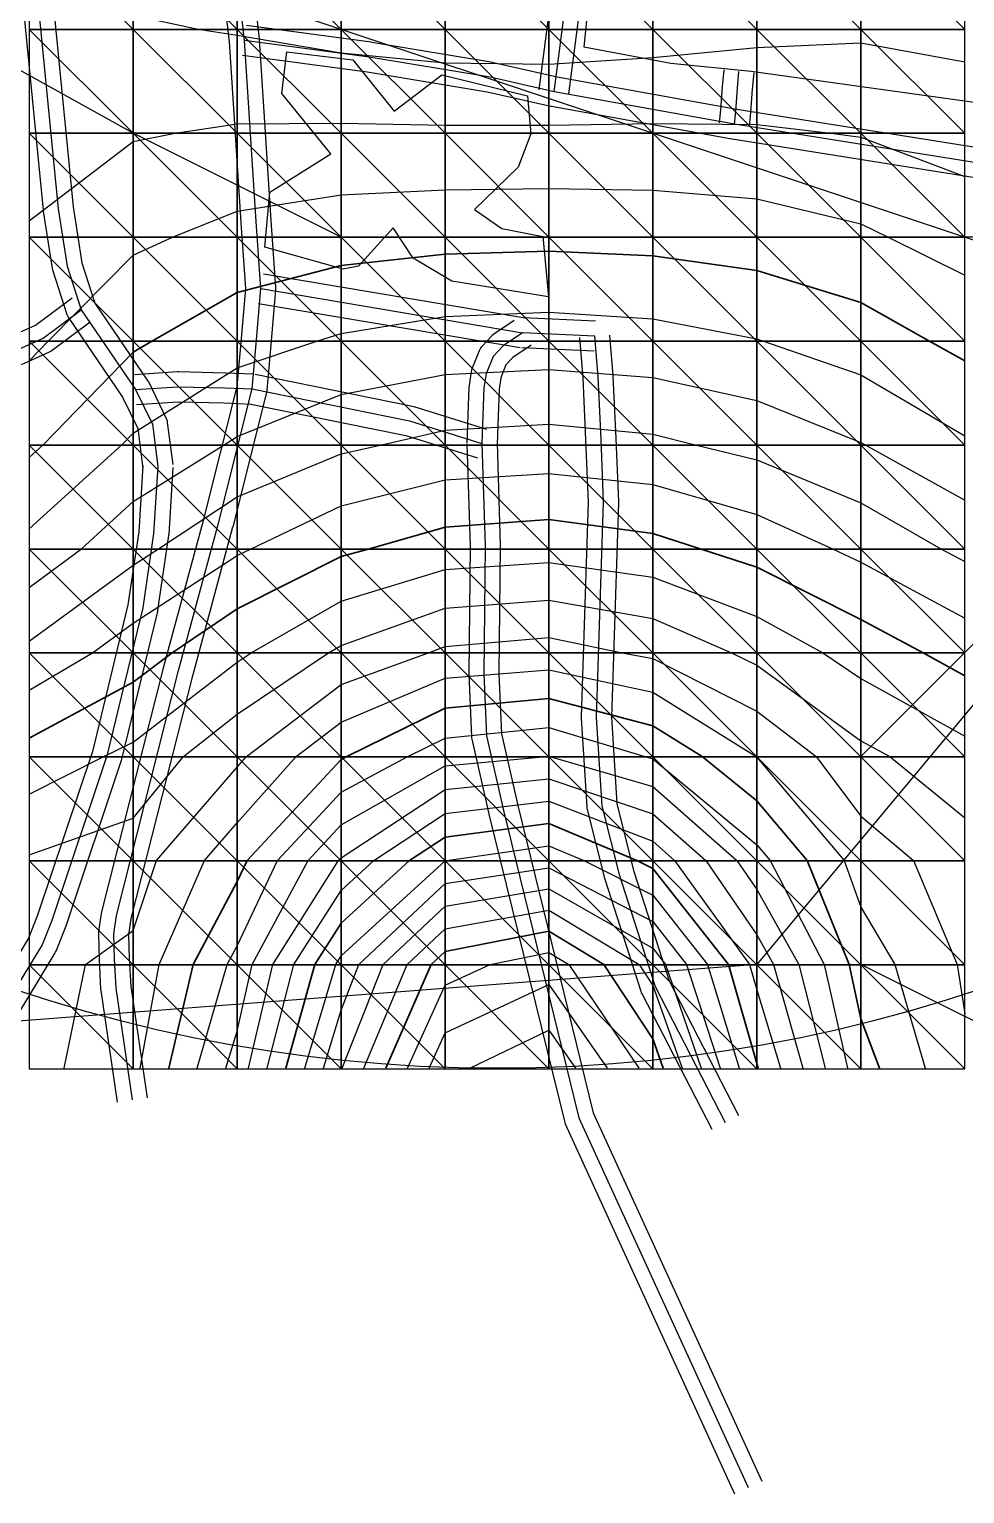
# Model space of a CAD drawing. Header units: metres. Extents: x -410 to 370, y -385 to 717.
# Drawn here: x -93.1 to 93.1, y -384.7 to -93.1 of the extents above; entities that cross this region are included whole.
import ezdxf

# ---------------------------------------------------------------- set-up
doc = ezdxf.new("R2010")
doc.units = ezdxf.units.M
for name, color, linetype in [('TOPO_AOI', 6, 'Continuous'), ('TOPO_BLDG', 1, 'Continuous'), ('TOPO_CONT_MAJR', 7, 'Continuous'), ('TOPO_CONT_MINR', 249, 'Continuous'), ('TOPO_ELEV', 9, 'Continuous'), ('TOPO_HYDR_BASN', 140, 'Continuous'), ('TOPO_ROAD', 3, 'Continuous'), ('TOPO_TIN_SURF', 252, 'Continuous')]:
    doc.layers.add(name, color=color, linetype=linetype)

msp = doc.modelspace()

# ---------------------------------------------------------------- linework, layer by layer
at = {"layer": 'TOPO_AOI', "color": 6}
msp.add_circle((0, 0), 300, dxfattribs=at)
at = {"layer": 'TOPO_BLDG', "color": 1}
for points, elevation in [([(24.02, -31.17), (17.31, -96.63), (34.59, -99.87), (50.57, -101.45), (139.9, -113.88), (143.97, -90.17), (145.51, -81.21), (77.59, -74.01), (81.45, -40.53), (74.36, -40.09), (24.02, -31.17)], 865.12), ([(-33.08, -117.93), (-42.8, -105.86), (-41.82, -97.62), (-28.71, -99.21), (-20.49, -109.43), (-11, -102.18), (6.06, -106.35), (6.71, -113.93), (4.22, -120.53), (-4.45, -129.02), (0.94, -132.78), (9.14, -134.36), (10.24, -146.37), (-8.99, -143.23), (-16.67, -138.67), (-20.64, -132.65), (-27.6, -140.26), (-30.62, -140.89), (-46.22, -136.51), (-45.19, -125.53), (-33.08, -117.93)], 866.67)]:
    msp.add_lwpolyline(points, close=True, dxfattribs=dict(at, elevation=elevation))
at = {"layer": 'TOPO_CONT_MAJR', "color": 7, "lineweight": 30}
for points, elevation in [([(-31.03, -140.12), (-10.34, -137.86)], 870), ([(-10.34, -137.86), (10.34, -137.31)], 870), ([(10.34, -137.31), (31.03, -138.21)], 870), ([(31.03, -138.21), (51.72, -141.12)], 870), ([(-51.72, -145.53), (-31.03, -140.12)], 870), ([(51.72, -141.12), (72.41, -147.49)], 870), ([(-72.41, -157.4), (-68.6, -155.17), (-51.72, -145.53)], 870), ([(72.41, -147.49), (85.94, -155.17), (93.1, -159.12)], 870), ([(-90.34, -175.86), (-72.41, -157.4)], 870), ([(-93.1, -178.37), (-90.34, -175.86)], 870), ([(-31.03, -198.09), (-25.35, -196.55), (-10.34, -192.22)], 875), ([(-10.34, -192.22), (10.34, -190.75)], 875), ([(10.34, -190.75), (31.03, -193.53)], 875), ([(31.03, -193.53), (40.46, -196.55), (51.72, -200.2)], 875), ([(-51.72, -208.53), (-31.03, -198.09)], 875), ([(51.72, -200.2), (72.41, -210.62)], 875), ([(-72.41, -223.11), (-64.64, -217.24), (-51.72, -208.53)], 875), ([(72.41, -210.62), (84.86, -217.24), (93.1, -221.87)], 875), ([(-93.1, -234.28), (-72.41, -223.11)], 875), ([(-10.34, -228.28), (10.34, -226.38)], 880), ([(10.34, -226.38), (31.03, -231.8)], 880), ([(-29.92, -237.93), (-10.34, -228.28)], 880), ([(31.03, -231.8), (40.85, -237.93)], 880), ([(-51.72, -262.78), (-49.75, -258.62), (-31.03, -238.53)], 880), ([(-31.03, -238.53), (-29.92, -237.93)], 880), ([(40.85, -237.93), (51.72, -246.77)], 880), ([(51.72, -246.77), (61.75, -258.62), (70.13, -279.31), (72.41, -290.18)], 880), ([(-10.34, -253.95), (10.34, -251.24)], 885), ([(10.34, -251.24), (27.85, -258.62), (31.03, -260.22)], 885), ([(-31.03, -271.1), (-17.39, -258.62), (-10.34, -253.95)], 885), ([(31.03, -260.22), (46.1, -279.31), (51.72, -299.03)], 885), ([(-65.35, -300), (-60.46, -279.31), (-51.72, -262.78)], 880), ([(-42.01, -300), (-36.28, -279.31), (-31.03, -271.1)], 885), ([(-10.34, -276.74), (10.34, -272.72)], 890), ([(10.34, -272.72), (21.27, -279.31), (31.03, -294.14)], 890), ([(-22.16, -300), (-13.08, -279.31), (-10.34, -276.74)], 890), ([(72.41, -290.18), (76.13, -300)], 880), ([(31.03, -294.14), (33.11, -300)], 890), ([(51.72, -299.03), (52.02, -300)], 885)]:
    msp.add_lwpolyline(points, dxfattribs=dict(at, elevation=elevation))
at = {"layer": 'TOPO_CONT_MINR', "color": 249}
for points, elevation in [([(-72.41, -90.26), (-59.52, -93.1)], 867), ([(-59.52, -93.1), (-51.72, -94.28)], 867), ([(-51.72, -94.28), (-31.03, -97.77)], 867), ([(51.72, -96.72), (72.41, -95.83)], 867), ([(72.41, -95.83), (93.1, -99.57)], 867), ([(-31.03, -97.77), (-10.34, -99.77)], 867), ([(10.34, -100.03), (31.03, -98.74)], 867), ([(31.03, -98.74), (51.72, -96.72)], 867), ([(-10.34, -99.77), (10.34, -100.03)], 867), ([(-64.04, -113.79), (-51.72, -111.94)], 868), ([(-51.72, -111.94), (-31.03, -111.79)], 868), ([(-31.03, -111.79), (-10.34, -112.17)], 868), ([(-10.34, -112.17), (10.34, -112.2)], 868), ([(10.34, -112.2), (31.03, -111.88)], 868), ([(31.03, -111.88), (51.72, -112.03)], 868), ([(51.72, -112.03), (66.46, -113.79)], 868), ([(-93.1, -131.26), (-72.41, -115.46)], 868), ([(-72.41, -115.46), (-64.04, -113.79)], 868), ([(66.46, -113.79), (72.41, -114.59)], 868), ([(72.41, -114.59), (93.1, -122.4)], 868), ([(-31.03, -126.1), (-10.34, -125.05)], 869), ([(-10.34, -125.05), (10.34, -124.79)], 869), ([(10.34, -124.79), (31.03, -125.14)], 869), ([(31.03, -125.14), (51.72, -126.89)], 869), ([(-51.72, -129.3), (-31.03, -126.1)], 869), ([(51.72, -126.89), (72.41, -131.85)], 869), ([(-72.41, -138.09), (-64.6, -134.48), (-51.72, -129.3)], 869), ([(72.41, -131.85), (77.9, -134.48), (93.1, -142.05)], 869), ([(-93.1, -159.15), (-89.27, -155.17), (-72.41, -138.09)], 869), ([(-31.03, -153.66), (-10.34, -150.27)], 871), ([(-10.34, -150.27), (10.34, -149.43)], 871), ([(10.34, -149.43), (31.03, -150.76)], 871), ([(31.03, -150.76), (51.72, -154.77)], 871), ([(-51.72, -160.5), (-35.65, -155.17), (-31.03, -153.66)], 871), ([(51.72, -154.77), (52.88, -155.17), (72.41, -161.9)], 871), ([(-72.41, -173.52), (-51.72, -160.5)], 871), ([(-31.03, -165.86), (-10.34, -161.87)], 872), ([(-10.34, -161.87), (10.34, -160.87)], 872), ([(10.34, -160.87), (31.03, -162.47)], 872), ([(31.03, -162.47), (51.72, -167.02)], 872), ([(72.41, -161.9), (93.1, -174.04)], 871), ([(-51.72, -174.18), (-31.03, -165.86)], 872), ([(51.72, -167.02), (72.41, -175.36)], 872), ([(-10.34, -172.96), (10.34, -171.72)], 873), ([(10.34, -171.72), (31.03, -173.73)], 873), ([(-74.69, -175.86), (-72.41, -173.52)], 871), ([(-54.32, -175.86), (-51.72, -174.18)], 872), ([(-22.92, -175.86), (-10.34, -172.96)], 873), ([(31.03, -173.73), (39.45, -175.86)], 873), ([(-93.1, -192.57), (-74.69, -175.86)], 871), ([(-72.41, -187.11), (-54.32, -175.86)], 872), ([(-51.72, -186.23), (-31.03, -177.62)], 873), ([(-31.03, -177.62), (-22.92, -175.86)], 873), ([(39.45, -175.86), (51.72, -178.86)], 873), ([(72.41, -175.36), (73.26, -175.86)], 872), ([(73.26, -175.86), (93.1, -186.86)], 872), ([(51.72, -178.86), (72.41, -187.39)], 873), ([(-31.03, -187.99), (-10.34, -182.81)], 874), ([(-10.34, -182.81), (10.34, -181.55)], 874), ([(10.34, -181.55), (31.03, -183.77)], 874), ([(-72.41, -199.82), (-67.36, -196.55), (-51.72, -186.23)], 873), ([(31.03, -183.77), (51.72, -189.72)], 874), ([(-93.1, -204.24), (-82.74, -196.55), (-72.41, -187.11)], 872), ([(-51.72, -197.9), (-48.97, -196.55), (-31.03, -187.99)], 874), ([(72.41, -187.39), (88.37, -196.55), (93.1, -199.1)], 873), ([(51.72, -189.72), (66.78, -196.55), (72.41, -199.23)], 874), ([(-72.41, -211.37), (-51.72, -197.9)], 874), ([(-93.1, -214.93), (-72.41, -199.82)], 873), ([(-31.03, -206.95), (-10.34, -200.69)], 876), ([(-10.34, -200.69), (10.34, -199.31)], 876), ([(10.34, -199.31), (31.03, -202.22)], 876), ([(72.41, -199.23), (93.1, -210.34)], 874), ([(31.03, -202.22), (51.72, -210.04)], 876), ([(-51.72, -219.12), (-48.94, -217.24), (-31.03, -206.95)], 876), ([(-10.34, -208.36), (10.34, -206.75)], 877), ([(10.34, -206.75), (31.03, -210.43)], 877), ([(-31.03, -215.8), (-10.34, -208.36)], 877), ([(-93.1, -224.73), (-80.55, -217.24), (-72.41, -211.37)], 874), ([(31.03, -210.43), (46.67, -217.24), (51.72, -219.7)], 877), ([(51.72, -210.04), (64.89, -217.24), (72.41, -222.41)], 876), ([(-10.34, -216.02), (10.34, -214.2)], 878), ([(10.34, -214.2), (24.94, -217.24), (31.03, -218.38)], 878), ([(-51.72, -229.5), (-33.55, -217.24), (-31.03, -215.8)], 877), ([(-31.03, -223.55), (-13.65, -217.24), (-10.34, -216.02)], 878), ([(31.03, -218.38), (51.72, -228.88)], 878), ([(-72.41, -235.04), (-51.72, -219.12)], 876), ([(-10.34, -222.28), (10.34, -220.64)], 879), ([(10.34, -220.64), (31.03, -225.09)], 879), ([(51.72, -219.7), (72.41, -234.76)], 877), ([(-49.88, -237.93), (-31.03, -223.55)], 878), ([(-31.03, -231.08), (-10.34, -222.28)], 879), ([(72.41, -222.41), (93.1, -233.87)], 876), ([(31.03, -225.09), (51.59, -237.93)], 879), ([(-62.43, -237.93), (-51.72, -229.5)], 877), ([(51.72, -228.88), (63.53, -237.93)], 878), ([(-40.01, -237.93), (-31.03, -231.08)], 879), ([(-10.34, -234.28), (10.34, -232.13)], 881), ([(10.34, -232.13), (29.43, -237.93)], 881), ([(-78.24, -237.93), (-72.41, -235.04)], 876), ([(-17.75, -237.93), (-10.34, -234.28)], 881), ([(72.41, -234.76), (78.2, -237.93)], 877), ([(-93.1, -245.39), (-78.24, -237.93)], 876), ([(-72.41, -250.22), (-62.43, -237.93)], 877), ([(-51.72, -240.01), (-49.88, -237.93)], 878), ([(-51.72, -251.12), (-40.01, -237.93)], 879), ([(-31.03, -245.04), (-17.75, -237.93)], 881), ([(-10.34, -239.78), (9.81, -237.93)], 882), ([(9.81, -237.93), (10.34, -237.87)], 882), ([(10.34, -237.87), (10.54, -237.93)], 882), ([(10.54, -237.93), (31.03, -243.86)], 882), ([(29.43, -237.93), (31.03, -238.4)], 881), ([(31.03, -238.4), (51.72, -255.5)], 881), ([(51.59, -237.93), (51.72, -238.04)], 879), ([(51.72, -238.04), (69.13, -258.62), (72.41, -267.89)], 879), ([(63.53, -237.93), (72.41, -249.77)], 878), ([(78.2, -237.93), (93.1, -250.11)], 877), ([(-72.41, -272.55), (-67.8, -258.62), (-51.72, -240.01)], 878), ([(-31.03, -251.55), (-10.34, -239.78)], 882), ([(-31.03, -258.07), (-10.34, -244.5)], 883), ([(-10.34, -244.5), (10.34, -242.34)], 883), ([(10.34, -242.34), (31.03, -249.33)], 883), ([(31.03, -243.86), (47.75, -258.62), (51.72, -264.4)], 882), ([(-51.72, -275.58), (-43.69, -258.62), (-31.03, -245.04)], 881), ([(-10.34, -249.23), (10.34, -246.79)], 884), ([(10.34, -246.79), (31.03, -254.8)], 884), ([(-93.1, -257.46), (-72.41, -250.22)], 877), ([(-31.03, -264.59), (-24.52, -258.62), (-10.34, -249.23)], 884), ([(31.03, -249.33), (41.55, -258.62), (51.72, -273.41)], 883), ([(72.41, -249.77), (82.93, -258.62), (91.63, -279.31), (93.1, -289.14)], 878), ([(-71.05, -300), (-67.23, -279.31), (-58.2, -258.62), (-51.72, -251.12)], 879), ([(-51.72, -292.62), (-48.77, -279.31), (-37.62, -258.62), (-31.03, -251.55)], 882), ([(-10.34, -258.67), (-10, -258.62), (10.34, -255.69)], 886), ([(10.34, -255.69), (17.3, -258.62), (31.03, -265.51)], 886), ([(31.03, -254.8), (35.36, -258.62), (50.28, -279.31), (51.72, -284.37)], 884), ([(51.72, -255.5), (54.37, -258.62), (65.1, -279.31), (69.79, -300)], 881), ([(-49.46, -300), (-44.61, -279.31), (-31.55, -258.62), (-31.03, -258.07)], 883), ([(-31.03, -277.62), (-10.34, -258.67)], 886), ([(-10.34, -263.19), (10.34, -260.06)], 887), ([(10.34, -260.06), (31.03, -270.8)], 887), ([(-45.74, -300), (-40.44, -279.31), (-31.03, -264.59)], 884), ([(-31.03, -288.4), (-27.48, -279.31), (-10.34, -263.19)], 887), ([(-10.34, -267.71), (10.34, -264.28)], 888), ([(10.34, -264.28), (31.03, -276.1)], 888), ([(51.72, -264.4), (60.06, -279.31), (65.35, -300)], 882), ([(-30.8, -300), (-22.68, -279.31), (-10.34, -267.71)], 888), ([(31.03, -265.51), (41.93, -279.31), (48.2, -300)], 886), ([(72.41, -267.89), (79.21, -279.31), (85.21, -300)], 879), ([(-10.34, -272.22), (10.34, -268.5)], 889), ([(10.34, -268.5), (28.28, -279.31), (31.03, -283.49)], 889), ([(31.03, -270.8), (37.75, -279.31), (44.43, -300)], 887), ([(-86.14, -300), (-81.89, -279.31), (-72.41, -272.55)], 878), ([(-26.48, -300), (-17.88, -279.31), (-10.34, -272.22)], 889), ([(51.72, -273.41), (55.02, -279.31), (60.9, -300)], 883), ([(-59.66, -300), (-53.7, -279.31), (-51.72, -275.58)], 881), ([(-10.34, -283.43), (-1.35, -279.31), (10.34, -276.95)], 891), ([(10.34, -276.95), (14.27, -279.31), (28.21, -300)], 891), ([(31.03, -276.1), (33.57, -279.31), (40.66, -300)], 888), ([(-38.28, -300), (-32.11, -279.31), (-31.03, -277.62)], 886), ([(-17.84, -300), (-10.34, -283.43)], 891), ([(-10.34, -292.97), (10.34, -283.31)], 892), ([(10.34, -283.31), (21.9, -300)], 892), ([(31.03, -283.49), (36.88, -300)], 889), ([(51.72, -284.37), (56.46, -300)], 884), ([(-34.56, -300), (-31.03, -288.4)], 887), ([(-53.96, -300), (-51.72, -292.62)], 882), ([(-13.52, -300), (-10.34, -292.97)], 892), ([(-5.38, -300), (10.34, -292.41)], 893), ([(10.34, -292.41), (15.6, -300)], 893)]:
    msp.add_lwpolyline(points, dxfattribs=dict(at, elevation=elevation))
at = {"layer": 'TOPO_ELEV', "color": 9}
msp.add_point((-4.9, -300.08, 868), dxfattribs=at)
at = {"layer": 'TOPO_HYDR_BASN', "color": 140}
for points in [[(-31.03, -134.48), (-72.41, -113.79), (-258.62, -10.34), (-279.31, 10.34), (-10.34, 279.31), (10.34, 300), (31.03, 279.31), (279.31, -10.34), (279.31, -93.1), (258.62, -113.79), (175.86, -134.48), (-31.03, -134.48)], [(-217.24, -300), (-279.31, -279.31), (-279.31, -10.34), (155.17, -155.17), (51.72, -279.31), (-217.24, -300)], [(113.79, -300), (72.41, -279.31), (72.41, -237.93), (134.48, -175.86), (196.55, -134.48), (279.31, -134.48), (279.31, -196.55), (258.62, -217.24), (175.86, -279.31), (113.79, -300)]]:
    msp.add_lwpolyline(points, close=True, dxfattribs=at)
at = {"layer": 'TOPO_ROAD', "color": 3}
for points, elevation in [([(-50.29, -95.35), (-62.14, 8.65), (-69.74, 73.29), (-71.37, 87.17), (-82.57, 196.65), (-85.73, 232.31), (-87.54, 247.89), (-88.65, 265.5), (-90.77, 287.8), (-92.38, 307.77), (-96.4, 349.5), (-101.62, 402.38), (-105.86, 447.96), (-108.29, 476.18), (-110.02, 497.52), (-115.69, 539.96), (-118.62, 563.51), (-121.79, 589.97), (-126.85, 644.49), (-129.93, 684.29), (-131.32, 701.21), (-133.42, 716.52)], 886.83), ([(-136.69, 372.15), (-132.8, 322.04), (-129.41, 284.31), (-128.73, 274.95), (-125.89, 245.62), (-123.4, 220.7), (-106.87, 71.32), (-105.7, 60.71), (-102.32, 20.72), (-96.81, -31.76), (-93.16, -69.94), (-87.34, -128.83), (-85.59, -140.27), (-82.77, -148.97), (-71.96, -164.83), (-68.61, -171.76), (-67.51, -180.17)], 877.05), ([(11.36, -105.56), (24.57, -3.9)], 865.13), ([(-72.56, -306.29), (-75.84, -284.04), (-76.15, -278.25), (-76.29, -273.23), (-75.74, -269.6), (-63.4, -220.79), (-55.45, -191.43), (-48.73, -164.73), (-47.95, -155.71), (-47.01, -144.75), (-47.97, -131.4), (-50.29, -95.35)], 869.3), ([(148.58, -128.16), (47.27, -112.02), (11.36, -105.56), (-1.35, -102.67), (-25.42, -98.67), (-50.29, -95.35)], 865.14), ([(47.27, -112.02), (47.52, -109.39), (47.87, -104.81), (48.17, -101.48)], 865.13), ([(-47.01, -144.75), (5.08, -153.54)], 866.46), ([(-143.7, -163.31), (-95.34, -156.89), (-90.35, -154.6), (-82.77, -148.97)], 867.11), ([(5.08, -153.54), (1.23, -156.16), (-0.77, -158.26), (-2.18, -161.71), (-2.59, -164.5), (-2.99, -175.58)], 868.13), ([(19.48, -154.22), (5.08, -153.54)], 866.46), ([(45.47, -310.83), (31.53, -283.79), (24.43, -261.68), (20.92, -247.74), (19.83, -230.12), (21.22, -187.25), (20.71, -174.75), (20.15, -162.31), (19.48, -154.22)], 871.47), ([(-71.96, -164.83), (-63.51, -164.28), (-54.18, -164.51), (-48.73, -164.73)], 868.11), ([(-48.73, -164.73), (-17.44, -171.08), (-2.99, -175.58)], 868.14), ([(-2.99, -175.58), (-2.36, -195.94), (-2.64, -221.44), (-2.08, -233.82), (1.28, -248.65), (16.32, -309.83), (49.99, -383.46)], 871.4), ([(-67.51, -180.17), (-68.35, -193.49), (-70.53, -208.3), (-77.64, -237.75), (-88.62, -270.56), (-90.56, -275.44), (-93.98, -281.06), (-101.78, -293.91)], 871.15)]:
    msp.add_lwpolyline(points, dxfattribs=dict(at, elevation=elevation))
at = {"layer": 'TOPO_ROAD', "color": 251}
for points, elevation in [([(-53.27, -95.69), (-65.12, 8.3), (-72.72, 72.94), (-74.35, 86.82), (-74.36, 86.87), (-85.56, 196.35), (-85.56, 196.39), (-88.71, 232.01), (-90.52, 247.54), (-90.54, 247.7), (-91.64, 265.26), (-93.75, 287.52), (-93.76, 287.56), (-95.37, 307.51), (-99.39, 349.21)], 886.83), ([(-47.31, -95.01), (-59.16, 8.99), (-59.16, 9), (-66.76, 73.64), (-68.39, 87.5), (-79.59, 196.94), (-82.74, 232.58), (-82.75, 232.66), (-84.55, 248.16), (-85.65, 265.69), (-85.66, 265.78), (-87.78, 288.07), (-89.39, 308.02), (-89.39, 308.06), (-93.42, 349.79)], 886.83), ([(8.38, -105.17), (21.59, -3.52)], 865.13), ([(14.33, -105.95), (27.54, -4.29)], 865.13), ([(-93.83, -31.47), (-90.17, -69.65), (-84.37, -128.46), (-82.66, -139.58), (-80.04, -147.64), (-69.48, -163.14), (-69.36, -163.32), (-69.26, -163.52), (-65.91, -170.46), (-65.78, -170.75), (-65.69, -171.06), (-65.63, -171.37), (-64.53, -179.78)], 877.05), ([(-96.14, -70.23), (-90.33, -129.13), (-90.31, -129.29), (-88.56, -140.73), (-88.51, -140.97), (-88.45, -141.2), (-85.62, -149.9), (-85.52, -150.16), (-85.39, -150.42), (-85.24, -150.66), (-74.56, -166.33), (-71.52, -172.63), (-70.48, -180.55)], 877.05), ([(149.05, -125.19), (47.77, -109.06), (11.96, -102.62), (-0.68, -99.75), (-0.86, -99.71), (-24.93, -95.71), (-25.02, -95.69), (-49.89, -92.37)], 865.14), ([(-75.53, -306.72), (-78.8, -284.48), (-78.83, -284.21), (-79.15, -278.42), (-79.15, -278.33), (-79.29, -273.31), (-79.28, -273.05), (-79.26, -272.79), (-78.71, -269.15), (-78.65, -268.86), (-66.31, -220.06), (-66.3, -220.01), (-58.36, -190.67), (-51.7, -164.23), (-50.94, -155.45), (-50.02, -144.73), (-50.96, -131.62), (-50.96, -131.6), (-53.28, -95.54)], 869.3), ([(-69.59, -305.85), (-72.85, -283.74), (-73.16, -278.13), (-73.28, -273.42), (-72.8, -270.19), (-60.5, -221.55), (-52.56, -192.21), (-52.55, -192.16), (-45.82, -165.46), (-45.77, -165.23), (-45.74, -164.99), (-44.96, -155.97), (-44.02, -145), (-44.01, -144.77), (-44.02, -144.53), (-44.97, -131.2), (-47.29, -95.15)], 869.3), ([(148.11, -131.12), (46.8, -114.98), (46.74, -114.97), (10.83, -108.51), (10.69, -108.49), (-1.93, -105.62), (-25.86, -101.63), (-50.68, -98.32)], 865.14), ([(44.28, -111.74), (44.53, -109.13), (44.88, -104.58), (44.88, -104.53), (45.19, -101.21)], 865.13), ([(50.26, -112.3), (50.51, -109.67), (50.51, -109.62), (50.86, -105.06), (51.16, -101.75)], 865.13), ([(-46.51, -141.79), (5.58, -150.58)], 866.46), ([(-144.09, -160.34), (-96.18, -153.97), (-91.89, -152), (-84.55, -146.56)], 867.11), ([(-47.51, -147.71), (4.58, -156.5)], 866.46), ([(-143.3, -166.28), (-94.94, -159.86), (-94.65, -159.81), (-94.36, -159.72), (-94.09, -159.61), (-89.1, -157.32), (-88.83, -157.18), (-88.57, -157.01), (-80.98, -151.38)], 867.11), ([(3.39, -151.06), (-0.46, -153.68), (-0.71, -153.87), (-0.94, -154.09), (-2.94, -156.18), (-3.12, -156.39), (-3.29, -156.62), (-3.43, -156.87), (-3.55, -157.12), (-4.96, -160.58), (-5.07, -160.92), (-5.15, -161.27), (-5.56, -164.05), (-5.59, -164.39), (-5.99, -175.47)], 868.13), ([(19.62, -151.22), (5.22, -150.55)], 866.46), ([(42.81, -312.21), (28.87, -285.17), (28.76, -284.94), (28.68, -284.71), (21.57, -262.6), (21.52, -262.41), (18.02, -248.47), (17.96, -248.2), (17.93, -247.93), (16.84, -230.31), (16.83, -230.02), (18.22, -187.27), (17.71, -174.88), (17.15, -162.5), (16.49, -154.47)], 871.47), ([(48.14, -309.46), (34.31, -282.64), (27.32, -260.86), (23.9, -247.28), (22.83, -230.08), (24.22, -187.35), (24.22, -187.13), (23.7, -174.62), (23.7, -174.61), (23.14, -162.17), (23.14, -162.06), (22.47, -153.98)], 871.47), ([(6.77, -156.02), (3.18, -158.46), (1.79, -159.92), (0.74, -162.51), (0.4, -164.77), (0.01, -175.69)], 868.13), ([(19.34, -157.22), (4.94, -156.54)], 866.46), ([(-72.15, -161.83), (-63.7, -161.28), (-63.43, -161.28), (-54.11, -161.51), (-54.06, -161.51), (-48.61, -161.73)], 868.11), ([(-48.13, -161.79), (-16.84, -168.14), (-16.54, -168.21), (-2.1, -172.72)], 868.14), ([(-71.77, -167.82), (-63.45, -167.28), (-54.28, -167.51), (-48.85, -167.73)], 868.11), ([(-49.33, -167.67), (-18.18, -173.99), (-3.88, -178.44)], 868.14), ([(-5.99, -175.67), (-5.36, -195.97), (-5.64, -221.41), (-5.64, -221.58), (-5.07, -233.95), (-5.05, -234.22), (-5, -234.48), (-1.65, -249.31), (-1.63, -249.37), (13.41, -310.55), (13.49, -310.82), (13.59, -311.08), (47.26, -384.71)], 871.4), ([(0.01, -175.49), (0.64, -195.85), (0.64, -195.98), (0.36, -221.39), (0.91, -233.41), (4.2, -247.96), (19.17, -308.84), (52.72, -382.22)], 871.4), ([(-70.5, -179.98), (-71.33, -193.18), (-73.47, -207.73), (-80.52, -236.92), (-91.44, -269.53), (-93.26, -274.09), (-96.54, -279.51), (-104.35, -292.35)], 871.15), ([(-64.52, -180.35), (-65.35, -193.68), (-65.38, -193.93), (-67.56, -208.74), (-67.61, -209.01), (-74.72, -238.45), (-74.79, -238.7), (-85.77, -271.51), (-85.83, -271.67), (-87.78, -276.55), (-87.88, -276.77), (-88, -276.99), (-91.41, -282.62), (-91.41, -282.62), (-99.22, -295.47)], 871.15)]:
    msp.add_lwpolyline(points, dxfattribs=dict(at, elevation=elevation))
at = {"layer": 'TOPO_TIN_SURF', "color": 252}
for points in [[(-93.13, -93.13, 867.09), (-72.43, -93.13, 867.11), (-93.13, -72.43, 866.68)], [(-72.43, -93.13, 867.11), (-72.43, -72.43, 866.31), (-93.13, -72.43, 866.68)], [(-72.43, -93.13, 867.11), (-51.74, -93.13, 866.93), (-72.43, -72.43, 866.31)], [(-51.74, -93.13, 866.93), (-51.74, -72.43, 865.71), (-72.43, -72.43, 866.31)], [(-51.74, -93.13, 866.93), (-31.04, -93.13, 866.67), (-51.74, -72.43, 865.71)], [(-31.04, -93.13, 866.67), (-31.04, -72.43, 865.15), (-51.74, -72.43, 865.71)], [(-31.04, -93.13, 866.67), (-10.35, -93.13, 866.46), (-31.04, -72.43, 865.15)], [(-10.35, -93.13, 866.46), (-10.35, -72.43, 865.14), (-31.04, -72.43, 865.15)], [(-10.35, -93.13, 866.46), (10.35, -93.13, 866.43), (-10.35, -72.43, 865.14)], [(10.35, -93.13, 866.43), (10.35, -72.43, 865.13), (-10.35, -72.43, 865.14)], [(10.35, -93.13, 866.43), (31.04, -93.13, 866.57), (10.35, -72.43, 865.13)], [(31.04, -93.13, 866.57), (31.04, -72.43, 865.12), (10.35, -72.43, 865.13)], [(31.04, -93.13, 866.57), (51.74, -93.13, 866.76), (31.04, -72.43, 865.12)], [(51.74, -93.13, 866.76), (51.74, -72.43, 865.4), (31.04, -72.43, 865.12)], [(51.74, -93.13, 866.76), (72.43, -93.13, 866.86), (51.74, -72.43, 865.4)], [(72.43, -93.13, 866.86), (72.43, -72.43, 865.83), (51.74, -72.43, 865.4)], [(72.43, -93.13, 866.86), (93.13, -93.13, 866.73), (72.43, -72.43, 865.83)], [(93.13, -93.13, 866.73), (93.13, -72.43, 865.99), (72.43, -72.43, 865.83)], [(-93.13, -113.82, 867.54), (-72.43, -113.82, 867.93), (-93.13, -93.13, 867.09)], [(-72.43, -113.82, 867.93), (-72.43, -93.13, 867.11), (-93.13, -93.13, 867.09)], [(-72.43, -113.82, 867.93), (-51.74, -113.82, 868.11), (-72.43, -93.13, 867.11)], [(-51.74, -113.82, 868.11), (-51.74, -93.13, 866.93), (-72.43, -93.13, 867.11)], [(-51.74, -113.82, 868.11), (-31.04, -113.82, 868.14), (-51.74, -93.13, 866.93)], [(-31.04, -113.82, 868.14), (-31.04, -93.13, 866.67), (-51.74, -93.13, 866.93)], [(-31.04, -113.82, 868.14), (-10.35, -113.82, 868.13), (-31.04, -93.13, 866.67)], [(-10.35, -113.82, 868.13), (-10.35, -93.13, 866.46), (-31.04, -93.13, 866.67)], [(-10.35, -113.82, 868.13), (10.35, -113.82, 868.13), (-10.35, -93.13, 866.46)], [(10.35, -113.82, 868.13), (10.35, -93.13, 866.43), (-10.35, -93.13, 866.46)], [(10.35, -113.82, 868.13), (31.04, -113.82, 868.15), (10.35, -93.13, 866.43)], [(31.04, -113.82, 868.15), (31.04, -93.13, 866.57), (10.35, -93.13, 866.43)], [(31.04, -113.82, 868.15), (51.74, -113.82, 868.11), (31.04, -93.13, 866.57)], [(51.74, -113.82, 868.11), (51.74, -93.13, 866.76), (31.04, -93.13, 866.57)], [(51.74, -113.82, 868.11), (72.43, -113.82, 867.95), (51.74, -93.13, 866.76)], [(72.43, -113.82, 867.95), (72.43, -93.13, 866.86), (51.74, -93.13, 866.76)], [(72.43, -113.82, 867.95), (93.13, -113.82, 867.59), (72.43, -93.13, 866.86)], [(93.13, -113.82, 867.59), (93.13, -93.13, 866.73), (72.43, -93.13, 866.86)], [(-93.13, -134.52, 868.08), (-72.43, -134.52, 868.82), (-93.13, -113.82, 867.54)], [(-72.43, -134.52, 868.82), (-72.43, -113.82, 867.93), (-93.13, -113.82, 867.54)], [(-72.43, -134.52, 868.82), (-51.74, -134.52, 869.3), (-72.43, -113.82, 867.93)], [(-51.74, -134.52, 869.3), (-51.74, -113.82, 868.11), (-72.43, -113.82, 867.93)], [(-51.74, -134.52, 869.3), (-31.04, -134.52, 869.58), (-51.74, -113.82, 868.11)], [(-31.04, -134.52, 869.58), (-31.04, -113.82, 868.14), (-51.74, -113.82, 868.11)], [(-31.04, -134.52, 869.58), (-10.35, -134.52, 869.73), (-31.04, -113.82, 868.14)], [(-10.35, -134.52, 869.73), (-10.35, -113.82, 868.13), (-31.04, -113.82, 868.14)], [(-10.35, -134.52, 869.73), (10.35, -134.52, 869.77), (-10.35, -113.82, 868.13)], [(10.35, -134.52, 869.77), (10.35, -113.82, 868.13), (-10.35, -113.82, 868.13)], [(10.35, -134.52, 869.77), (31.04, -134.52, 869.7), (10.35, -113.82, 868.13)], [(31.04, -134.52, 869.7), (31.04, -113.82, 868.15), (10.35, -113.82, 868.13)], [(31.04, -134.52, 869.7), (51.74, -134.52, 869.51), (31.04, -113.82, 868.15)], [(51.74, -134.52, 869.51), (51.74, -113.82, 868.11), (31.04, -113.82, 868.15)], [(51.74, -134.52, 869.51), (72.43, -134.52, 869.15), (51.74, -113.82, 868.11)], [(72.43, -134.52, 869.15), (72.43, -113.82, 867.95), (51.74, -113.82, 868.11)], [(72.43, -134.52, 869.15), (93.13, -134.52, 868.58), (72.43, -113.82, 867.95)], [(93.13, -134.52, 868.58), (93.13, -113.82, 867.59), (72.43, -113.82, 867.95)], [(-93.13, -155.21, 868.8), (-72.43, -155.21, 869.86), (-93.13, -134.52, 868.08)], [(-72.43, -155.21, 869.86), (-72.43, -134.52, 868.82), (-93.13, -134.52, 868.08)], [(-72.43, -155.21, 869.86), (-51.74, -155.21, 870.61), (-72.43, -134.52, 868.82)], [(-51.74, -155.21, 870.61), (-51.74, -134.52, 869.3), (-72.43, -134.52, 868.82)], [(-51.74, -155.21, 870.61), (-31.04, -155.21, 871.11), (-51.74, -134.52, 869.3)], [(-31.04, -155.21, 871.11), (-31.04, -134.52, 869.58), (-51.74, -134.52, 869.3)], [(-31.04, -155.21, 871.11), (-10.35, -155.21, 871.4), (-31.04, -134.52, 869.58)], [(-10.35, -155.21, 871.4), (-10.35, -134.52, 869.73), (-31.04, -134.52, 869.58)], [(-10.35, -155.21, 871.4), (10.35, -155.21, 871.47), (-10.35, -134.52, 869.73)], [(10.35, -155.21, 871.47), (10.35, -134.52, 869.77), (-10.35, -134.52, 869.73)], [(10.35, -155.21, 871.47), (31.04, -155.21, 871.35), (10.35, -134.52, 869.77)], [(31.04, -155.21, 871.35), (31.04, -134.52, 869.7), (10.35, -134.52, 869.77)], [(31.04, -155.21, 871.35), (51.74, -155.21, 871.03), (31.04, -134.52, 869.7)], [(51.74, -155.21, 871.03), (51.74, -134.52, 869.51), (31.04, -134.52, 869.7)], [(51.74, -155.21, 871.03), (72.43, -155.21, 870.5), (51.74, -134.52, 869.51)], [(72.43, -155.21, 870.5), (72.43, -134.52, 869.15), (51.74, -134.52, 869.51)], [(72.43, -155.21, 870.5), (93.13, -155.21, 869.74), (72.43, -134.52, 869.15)], [(93.13, -155.21, 869.74), (93.13, -134.52, 868.58), (72.43, -134.52, 869.15)], [(-93.13, -175.91, 869.82), (-72.43, -175.91, 871.15), (-93.13, -155.21, 868.8)], [(-72.43, -175.91, 871.15), (-72.43, -155.21, 869.86), (-93.13, -155.21, 868.8)], [(-72.43, -175.91, 871.15), (-51.74, -175.91, 872.12), (-72.43, -155.21, 869.86)], [(-51.74, -175.91, 872.12), (-51.74, -155.21, 870.61), (-72.43, -155.21, 869.86)], [(-51.74, -175.91, 872.12), (-31.04, -175.91, 872.83), (-51.74, -155.21, 870.61)], [(-31.04, -175.91, 872.83), (-31.04, -155.21, 871.11), (-51.74, -155.21, 870.61)], [(-31.04, -175.91, 872.83), (-10.35, -175.91, 873.26), (-31.04, -155.21, 871.11)], [(-10.35, -175.91, 873.26), (-10.35, -155.21, 871.4), (-31.04, -155.21, 871.11)], [(-10.35, -175.91, 873.26), (10.35, -175.91, 873.38), (-10.35, -155.21, 871.4)], [(10.35, -175.91, 873.38), (10.35, -155.21, 871.47), (-10.35, -155.21, 871.4)], [(10.35, -175.91, 873.38), (31.04, -175.91, 873.19), (10.35, -155.21, 871.47)], [(31.04, -175.91, 873.19), (31.04, -155.21, 871.35), (10.35, -155.21, 871.47)], [(31.04, -175.91, 873.19), (51.74, -175.91, 872.72), (31.04, -155.21, 871.35)], [(51.74, -175.91, 872.72), (51.74, -155.21, 871.03), (31.04, -155.21, 871.35)], [(51.74, -175.91, 872.72), (72.43, -175.91, 872.04), (51.74, -155.21, 871.03)], [(72.43, -175.91, 872.04), (72.43, -155.21, 870.5), (51.74, -155.21, 871.03)], [(72.43, -175.91, 872.04), (93.13, -175.91, 871.12), (72.43, -155.21, 870.5)], [(93.13, -175.91, 871.12), (93.13, -155.21, 869.74), (72.43, -155.21, 870.5)], [(-93.13, -196.6, 871.28), (-72.43, -196.6, 872.72), (-93.13, -175.91, 869.82)], [(-72.43, -196.6, 872.72), (-72.43, -175.91, 871.15), (-93.13, -175.91, 869.82)], [(-72.43, -196.6, 872.72), (-51.74, -196.6, 873.87), (-72.43, -175.91, 871.15)], [(-51.74, -196.6, 873.87), (-51.74, -175.91, 872.12), (-72.43, -175.91, 871.15)], [(-51.74, -196.6, 873.87), (-31.04, -196.6, 874.83), (-51.74, -175.91, 872.12)], [(-31.04, -196.6, 874.83), (-31.04, -175.91, 872.83), (-51.74, -175.91, 872.12)], [(-31.04, -196.6, 874.83), (-10.35, -196.6, 875.46), (-31.04, -175.91, 872.83)], [(-10.35, -196.6, 875.46), (-10.35, -175.91, 873.26), (-31.04, -175.91, 872.83)], [(-10.35, -196.6, 875.46), (10.35, -196.6, 875.63), (-10.35, -175.91, 873.26)], [(10.35, -196.6, 875.63), (10.35, -175.91, 873.38), (-10.35, -175.91, 873.26)], [(10.35, -196.6, 875.63), (31.04, -196.6, 875.31), (10.35, -175.91, 873.38)], [(31.04, -196.6, 875.31), (31.04, -175.91, 873.19), (10.35, -175.91, 873.38)], [(31.04, -196.6, 875.31), (51.74, -196.6, 874.63), (31.04, -175.91, 873.19)], [(51.74, -196.6, 874.63), (51.74, -175.91, 872.72), (31.04, -175.91, 873.19)], [(51.74, -196.6, 874.63), (72.43, -196.6, 873.76), (51.74, -175.91, 872.72)], [(72.43, -196.6, 873.76), (72.43, -175.91, 872.04), (51.74, -175.91, 872.72)], [(72.43, -196.6, 873.76), (93.13, -196.6, 872.77), (72.43, -175.91, 872.04)], [(93.13, -196.6, 872.77), (93.13, -175.91, 871.12), (72.43, -175.91, 872.04)], [(-93.13, -217.3, 873.22), (-72.43, -217.3, 874.51), (-93.13, -196.6, 871.28)], [(-72.43, -217.3, 874.51), (-72.43, -196.6, 872.72), (-93.13, -196.6, 871.28)], [(-72.43, -217.3, 874.51), (-51.74, -217.3, 875.82), (-72.43, -196.6, 872.72)], [(-51.74, -217.3, 875.82), (-51.74, -196.6, 873.87), (-72.43, -196.6, 872.72)], [(-51.74, -217.3, 875.82), (-31.04, -217.3, 877.16), (-51.74, -196.6, 873.87)], [(-31.04, -217.3, 877.16), (-31.04, -196.6, 874.83), (-51.74, -196.6, 873.87)], [(-31.04, -217.3, 877.16), (-10.35, -217.3, 878.16), (-31.04, -196.6, 874.83)], [(-10.35, -217.3, 878.16), (-10.35, -196.6, 875.46), (-31.04, -196.6, 874.83)], [(-10.35, -217.3, 878.16), (10.35, -217.3, 878.41), (-10.35, -196.6, 875.46)], [(10.35, -217.3, 878.41), (10.35, -196.6, 875.63), (-10.35, -196.6, 875.46)], [(10.35, -217.3, 878.41), (31.04, -217.3, 877.83), (10.35, -196.6, 875.63)], [(31.04, -217.3, 877.83), (31.04, -196.6, 875.31), (10.35, -196.6, 875.63)], [(31.04, -217.3, 877.83), (51.74, -217.3, 876.73), (31.04, -196.6, 875.31)], [(51.74, -217.3, 876.73), (51.74, -196.6, 874.63), (31.04, -196.6, 875.31)], [(51.74, -217.3, 876.73), (72.43, -217.3, 875.58), (51.74, -196.6, 874.63)], [(72.43, -217.3, 875.58), (72.43, -196.6, 873.76), (51.74, -196.6, 874.63)], [(72.43, -217.3, 875.58), (93.13, -217.3, 874.61), (72.43, -196.6, 873.76)], [(93.13, -217.3, 874.61), (93.13, -196.6, 872.77), (72.43, -196.6, 873.76)], [(-93.13, -237.99, 875.38), (-72.43, -237.99, 876.24), (-93.13, -217.3, 873.22)], [(-72.43, -237.99, 876.24), (-72.43, -217.3, 874.51), (-93.13, -217.3, 873.22)], [(-72.43, -237.99, 876.24), (-51.74, -237.99, 877.81), (-72.43, -217.3, 874.51)], [(-51.74, -237.99, 877.81), (-51.74, -217.3, 875.82), (-72.43, -217.3, 874.51)], [(-51.74, -237.99, 877.81), (-31.04, -237.99, 879.91), (-51.74, -217.3, 875.82)], [(-31.04, -237.99, 879.91), (-31.04, -217.3, 877.16), (-51.74, -217.3, 875.82)], [(-31.04, -237.99, 879.91), (-10.35, -237.99, 881.61), (-31.04, -217.3, 877.16)], [(-10.35, -237.99, 881.61), (-10.35, -217.3, 878.16), (-31.04, -217.3, 877.16)], [(-10.35, -237.99, 881.61), (10.35, -237.99, 882.01), (-10.35, -217.3, 878.16)], [(10.35, -237.99, 882.01), (10.35, -217.3, 878.41), (-10.35, -217.3, 878.16)], [(10.35, -237.99, 882.01), (31.04, -237.99, 880.92), (10.35, -217.3, 878.41)], [(31.04, -237.99, 880.92), (31.04, -217.3, 877.83), (10.35, -217.3, 878.41)], [(31.04, -237.99, 880.92), (51.74, -237.99, 878.99), (31.04, -217.3, 877.83)], [(51.74, -237.99, 878.99), (51.74, -217.3, 876.73), (31.04, -217.3, 877.83)], [(51.74, -237.99, 878.99), (72.43, -237.99, 877.26), (51.74, -217.3, 876.73)], [(72.43, -237.99, 877.26), (72.43, -217.3, 875.58), (51.74, -217.3, 876.73)], [(72.43, -237.99, 877.26), (93.13, -237.99, 876.34), (72.43, -217.3, 875.58)], [(93.13, -237.99, 876.34), (93.13, -217.3, 874.61), (72.43, -217.3, 875.58)], [(-93.13, -258.69, 877.1), (-72.43, -258.69, 877.52), (-93.13, -237.99, 875.38)], [(-72.43, -258.69, 877.52), (-72.43, -237.99, 876.24), (-93.13, -237.99, 875.38)], [(-72.43, -258.69, 877.52), (-51.74, -258.69, 879.68), (-72.43, -237.99, 876.24)], [(-51.74, -258.69, 879.68), (-51.74, -237.99, 877.81), (-72.43, -237.99, 876.24)], [(-51.74, -258.69, 879.68), (-31.04, -258.69, 883.08), (-51.74, -237.99, 877.81)], [(-31.04, -258.69, 883.08), (-31.04, -237.99, 879.91), (-51.74, -237.99, 877.81)], [(-31.04, -258.69, 883.08), (-10.35, -258.69, 885.99), (-31.04, -237.99, 879.91)], [(-10.35, -258.69, 885.99), (-10.35, -237.99, 881.61), (-31.04, -237.99, 879.91)], [(-10.35, -258.69, 885.99), (10.35, -258.69, 886.66), (-10.35, -237.99, 881.61)], [(10.35, -258.69, 886.66), (10.35, -237.99, 882.01), (-10.35, -237.99, 881.61)], [(10.35, -258.69, 886.66), (31.04, -258.69, 884.7), (10.35, -237.99, 882.01)], [(31.04, -258.69, 884.7), (31.04, -237.99, 880.92), (10.35, -237.99, 882.01)], [(31.04, -258.69, 884.7), (51.74, -258.69, 881.36), (31.04, -237.99, 880.92)], [(51.74, -258.69, 881.36), (51.74, -237.99, 878.99), (31.04, -237.99, 880.92)], [(51.74, -258.69, 881.36), (72.43, -258.69, 878.56), (51.74, -237.99, 878.99)], [(72.43, -258.69, 878.56), (72.43, -237.99, 877.26), (51.74, -237.99, 878.99)], [(72.43, -258.69, 878.56), (93.13, -258.69, 877.46), (72.43, -237.99, 877.26)], [(93.13, -258.69, 877.46), (93.13, -237.99, 876.34), (72.43, -237.99, 877.26)], [(-93.13, -279.38, 877.72), (-72.43, -279.38, 878.23), (-93.13, -258.69, 877.1)], [(-72.43, -279.38, 878.23), (-72.43, -258.69, 877.52), (-93.13, -258.69, 877.1)], [(-72.43, -279.38, 878.23), (-51.74, -279.38, 881.29), (-72.43, -258.69, 877.52)], [(-51.74, -279.38, 881.29), (-51.74, -258.69, 879.68), (-72.43, -258.69, 877.52)], [(-51.74, -279.38, 881.29), (-31.04, -279.38, 886.26), (-51.74, -258.69, 879.68)], [(-31.04, -279.38, 886.26), (-31.04, -258.69, 883.08), (-51.74, -258.69, 879.68)], [(-31.04, -279.38, 886.26), (-10.35, -279.38, 890.57), (-31.04, -258.69, 883.08)], [(-10.35, -279.38, 890.57), (-10.35, -258.69, 885.99), (-31.04, -258.69, 883.08)], [(-10.35, -279.38, 890.57), (10.35, -279.38, 891.56), (-10.35, -258.69, 885.99)], [(10.35, -279.38, 891.56), (10.35, -258.69, 886.66), (-10.35, -258.69, 885.99)], [(10.35, -279.38, 891.56), (31.04, -279.38, 888.61), (10.35, -258.69, 886.66)], [(31.04, -279.38, 888.61), (31.04, -258.69, 884.7), (10.35, -258.69, 886.66)], [(31.04, -279.38, 888.61), (51.74, -279.38, 883.65), (31.04, -258.69, 884.7)], [(51.74, -279.38, 883.65), (51.74, -258.69, 881.36), (31.04, -258.69, 884.7)], [(51.74, -279.38, 883.65), (72.43, -279.38, 879.55), (51.74, -258.69, 881.36)], [(72.43, -279.38, 879.55), (72.43, -258.69, 878.56), (51.74, -258.69, 881.36)], [(72.43, -279.38, 879.55), (93.13, -279.38, 877.88), (72.43, -258.69, 878.56)], [(93.13, -279.38, 877.88), (93.13, -258.69, 877.46), (72.43, -258.69, 878.56)], [(-93.13, -300.08, 877.61), (-72.43, -300.08, 878.76), (-93.13, -279.38, 877.72)], [(-72.43, -300.08, 878.76), (-72.43, -279.38, 878.23), (-93.13, -279.38, 877.72)], [(-72.43, -300.08, 878.76), (-51.74, -300.08, 882.39), (-72.43, -279.38, 878.23)], [(-51.74, -300.08, 882.39), (-51.74, -279.38, 881.29), (-72.43, -279.38, 878.23)], [(-51.74, -300.08, 882.39), (-31.04, -300.08, 887.95), (-51.74, -279.38, 881.29)], [(-31.04, -300.08, 887.95), (-31.04, -279.38, 886.26), (-51.74, -279.38, 881.29)], [(-31.04, -300.08, 887.95), (-10.35, -300.08, 892.74), (-31.04, -279.38, 886.26)], [(-10.35, -300.08, 892.74), (-10.35, -279.38, 890.57), (-31.04, -279.38, 886.26)], [(-10.35, -300.08, 892.74), (10.35, -300.08, 893.83), (-10.35, -279.38, 890.57)], [(10.35, -300.08, 893.83), (10.35, -279.38, 891.56), (-10.35, -279.38, 890.57)], [(10.35, -300.08, 893.83), (31.04, -300.08, 890.55), (10.35, -279.38, 891.56)], [(31.04, -300.08, 890.55), (31.04, -279.38, 888.61), (10.35, -279.38, 891.56)], [(31.04, -300.08, 890.55), (51.74, -300.08, 885.07), (31.04, -279.38, 888.61)], [(51.74, -300.08, 885.07), (51.74, -279.38, 883.65), (31.04, -279.38, 888.61)], [(51.74, -300.08, 885.07), (72.43, -300.08, 880.41), (51.74, -279.38, 883.65)], [(72.43, -300.08, 880.41), (72.43, -279.38, 879.55), (51.74, -279.38, 883.65)], [(72.43, -300.08, 880.41), (93.13, -300.08, 878.13), (72.43, -279.38, 879.55)], [(93.13, -300.08, 878.13), (93.13, -279.38, 877.88), (72.43, -279.38, 879.55)]]:
    msp.add_3dface(points, dxfattribs=at)

doc.saveas('drawing.dxf')
